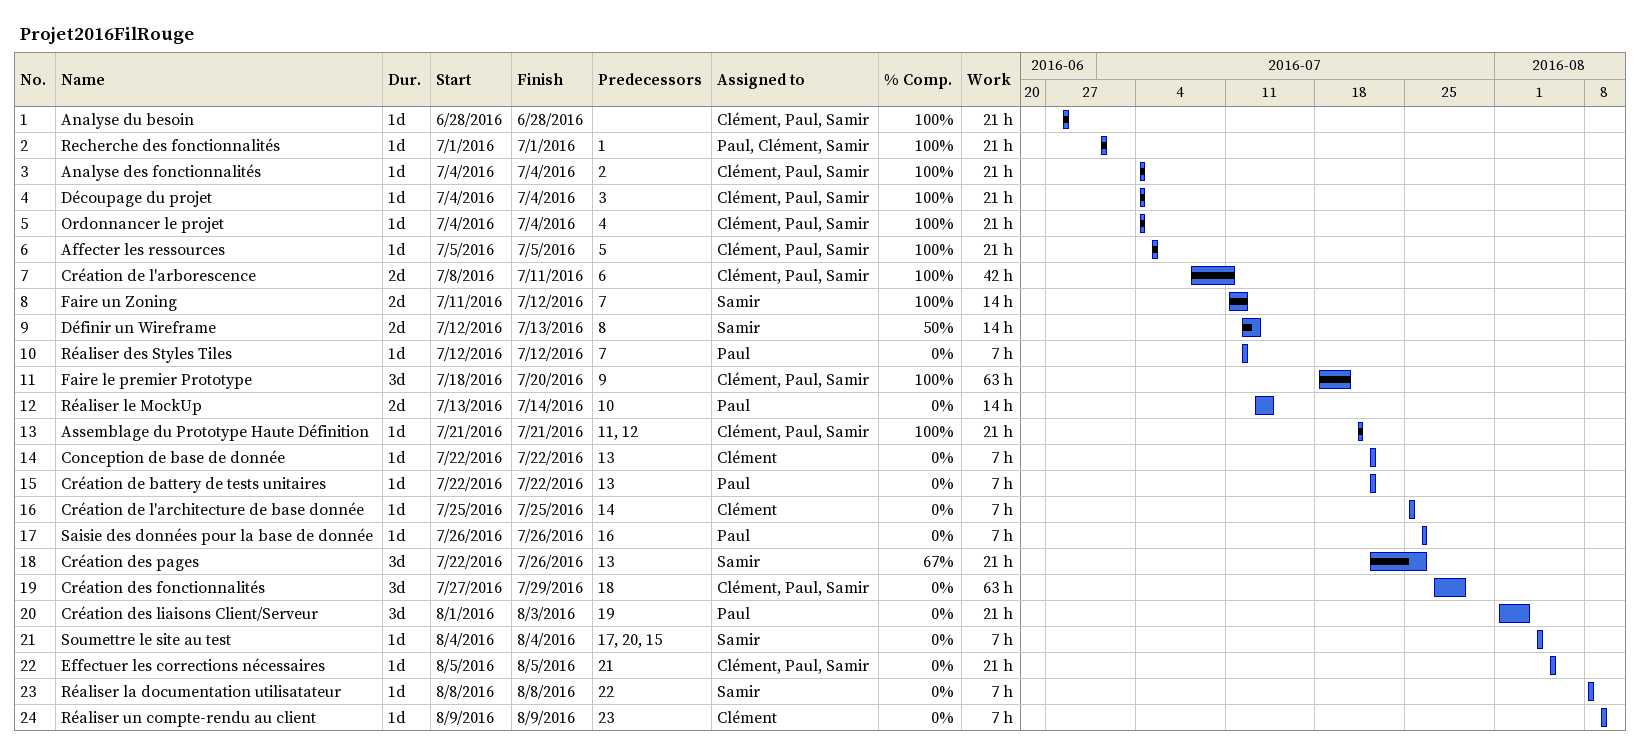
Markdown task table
Projet2016FilRouge

| ID | Task | Duration | Start | Finish | Predecessors | Resources | % complete | Work (h) |
|---|---|---|---|---|---|---|---|---|
| 1 | Analyse du besoin | 1d | 2016-06-28 | 2016-06-28 |  | Clément, Paul, Samir | 100 | 21 |
| 2 | Recherche des fonctionnalités | 1d | 2016-07-01 | 2016-07-01 | 1 | Paul, Clément, Samir | 100 | 21 |
| 3 | Analyse des fonctionnalités | 1d | 2016-07-04 | 2016-07-04 | 2 | Clément, Paul, Samir | 100 | 21 |
| 4 | Découpage du projet | 1d | 2016-07-04 | 2016-07-04 | 3 | Clément, Paul, Samir | 100 | 21 |
| 5 | Ordonnancer le projet | 1d | 2016-07-04 | 2016-07-04 | 4 | Clément, Paul, Samir | 100 | 21 |
| 6 | Affecter les ressources | 1d | 2016-07-05 | 2016-07-05 | 5 | Clément, Paul, Samir | 100 | 21 |
| 7 | Création de l'arborescence | 2d | 2016-07-08 | 2016-07-11 | 6 | Clément, Paul, Samir | 100 | 42 |
| 8 | Faire un Zoning | 2d | 2016-07-11 | 2016-07-12 | 7 | Samir | 100 | 14 |
| 9 | Définir un Wireframe | 2d | 2016-07-12 | 2016-07-13 | 8 | Samir | 50 | 14 |
| 10 | Réaliser des Styles Tiles | 1d | 2016-07-12 | 2016-07-12 | 7 | Paul | 0 | 7 |
| 11 | Faire le premier Prototype | 3d | 2016-07-18 | 2016-07-20 | 9 | Clément, Paul, Samir | 100 | 63 |
| 12 | Réaliser le MockUp | 2d | 2016-07-13 | 2016-07-14 | 10 | Paul | 0 | 14 |
| 13 | Assemblage du Prototype Haute Définition | 1d | 2016-07-21 | 2016-07-21 | 11, 12 | Clément, Paul, Samir | 100 | 21 |
| 14 | Conception de base de donnée | 1d | 2016-07-22 | 2016-07-22 | 13 | Clément | 0 | 7 |
| 15 | Création de battery de tests unitaires | 1d | 2016-07-22 | 2016-07-22 | 13 | Paul | 0 | 7 |
| 16 | Création de l'architecture de base donnée | 1d | 2016-07-25 | 2016-07-25 | 14 | Clément | 0 | 7 |
| 17 | Saisie des données pour la base de donnée | 1d | 2016-07-26 | 2016-07-26 | 16 | Paul | 0 | 7 |
| 18 | Création des pages | 3d | 2016-07-22 | 2016-07-26 | 13 | Samir | 67 | 21 |
| 19 | Création des fonctionnalités | 3d | 2016-07-27 | 2016-07-29 | 18 | Clément, Paul, Samir | 0 | 63 |
| 20 | Création des liaisons Client/Serveur | 3d | 2016-08-01 | 2016-08-03 | 19 | Paul | 0 | 21 |
| 21 | Soumettre le site au test | 1d | 2016-08-04 | 2016-08-04 | 17, 20, 15 | Samir | 0 | 7 |
| 22 | Effectuer les corrections nécessaires | 1d | 2016-08-05 | 2016-08-05 | 21 | Clément, Paul, Samir | 0 | 21 |
| 23 | Réaliser la documentation utilisatateur | 1d | 2016-08-08 | 2016-08-08 | 22 | Samir | 0 | 7 |
| 24 | Réaliser un compte-rendu au client | 1d | 2016-08-09 | 2016-08-09 | 23 | Clément | 0 | 7 |
